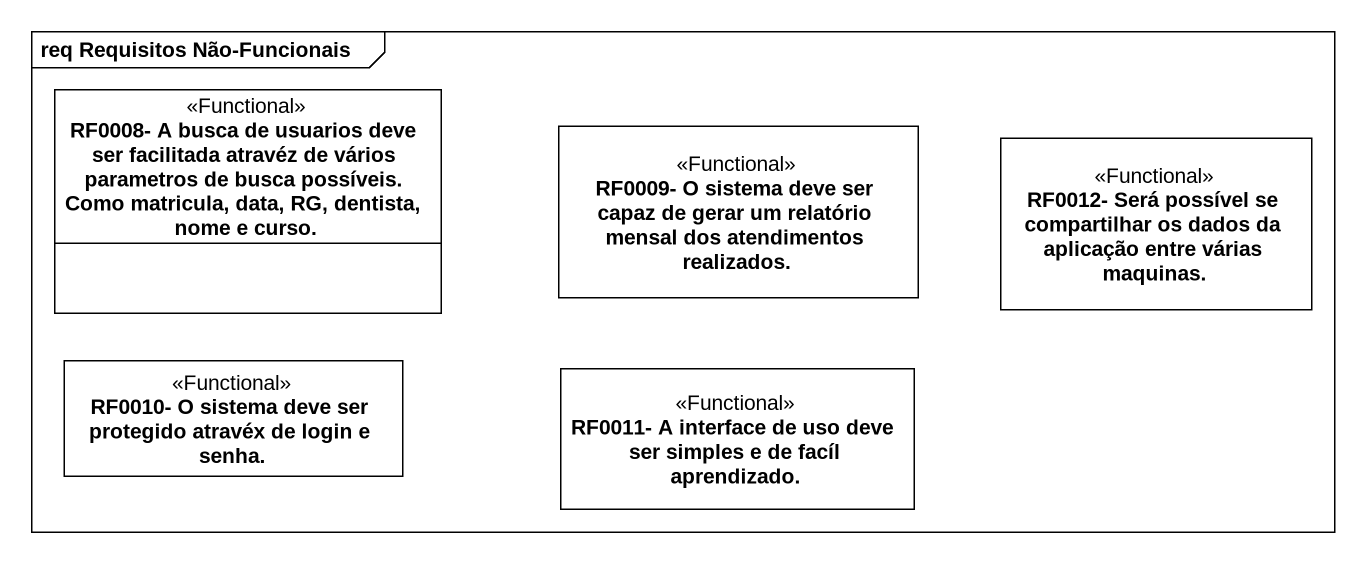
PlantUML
@startuml
mainframe req Requisitos Não-Funcionais
hide circle
hide empty members
class "RF0008- A busca de usuarios deve ser facilitada atravéz de vários parametros de busca possíveis. Como matricula, data, RG, dentista, nome e curso." as RF0008_A_busca_de_usuarios <<Functional>>
class "RF0009- O sistema deve ser capaz de gerar um relatório mensal dos atendimentos realizados." as RF0009_O_sistema_deve_ser <<Functional>>
class "RF0012- Será possível se compartilhar os dados da aplicação entre várias maquinas." as RF0012_Será_possível_se <<Functional>>
class "RF0010- O sistema deve ser protegido atravéx de login e senha." as RF0010_O_sistema_deve_ser <<Functional>>
class "RF0011- A interface de uso deve ser simples e de facíl aprendizado." as RF0011_A_interface_de_uso <<Functional>>
@enduml
